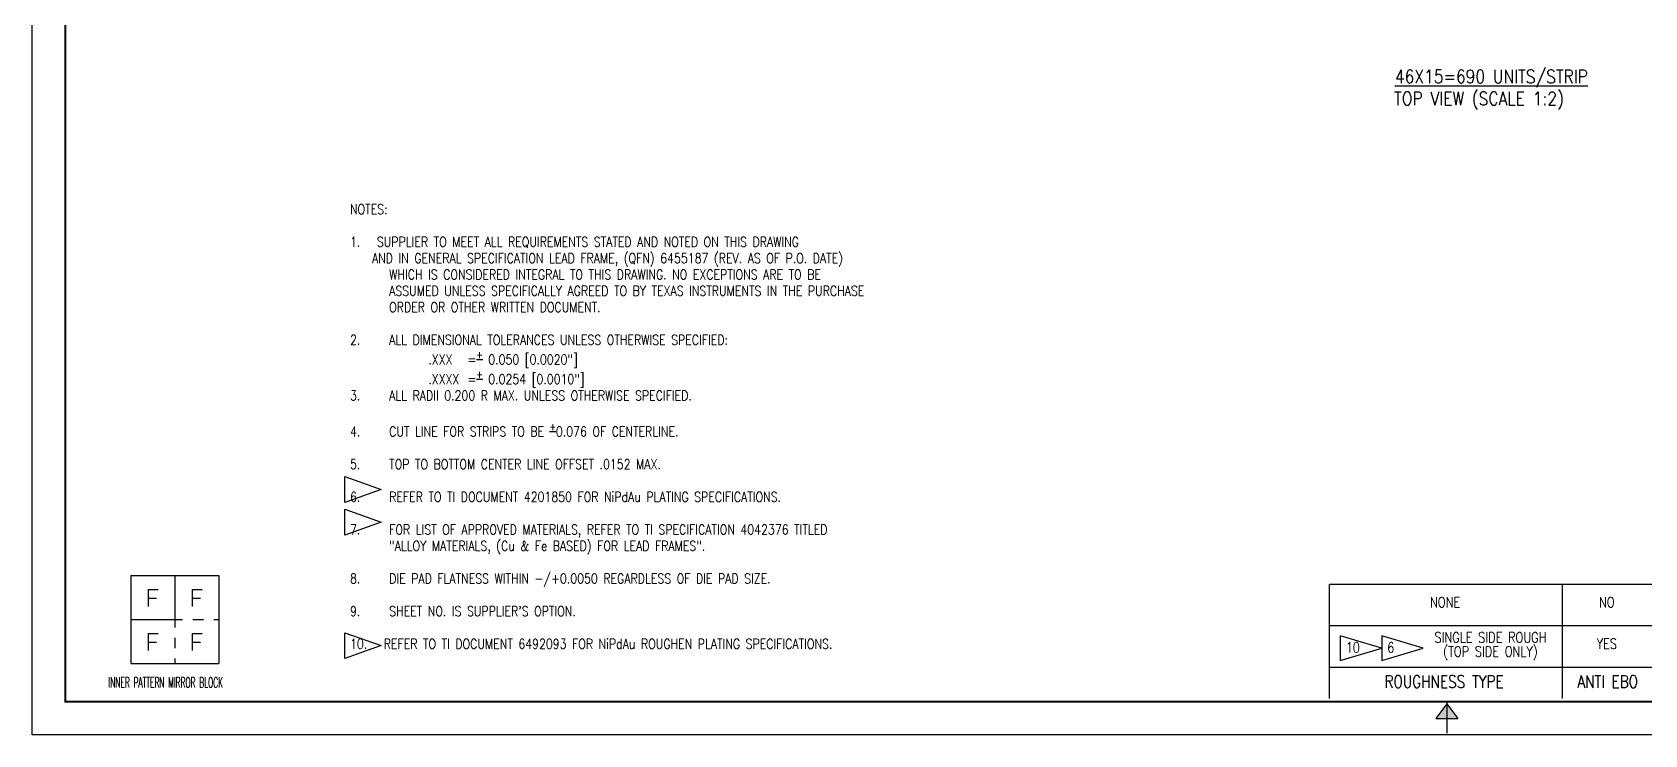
# Model space of a CAD drawing. Extents: x 0 to 864, y 0 to 559.
# Drawn here: x 0 to 493.7, y 0 to 215.1 of the extents above; entities that cross this region are included whole.
import ezdxf
from ezdxf.enums import TextEntityAlignment as Align

# ---------------------------------------------------------------- set-up
doc = ezdxf.new("R2010")
doc.units = 0
doc.header["$LTSCALE"] = 12.7
doc.header["$MEASUREMENT"] = 0
doc.linetypes.add('CENTER', pattern=[2, 1.25, -0.25, 0.25, -0.25])
for name, color, linetype in [('FORMAT-FINAL', 7, 'CONTINUOUS'), ('SH-01_CENTER', 2, 'CENTER'), ('SH-01_DIM', 4, 'CONTINUOUS'), ('SH-01_NOTES', 3, 'CONTINUOUS'), ('SH-01_OBJECT', 7, 'CONTINUOUS')]:
    doc.layers.add(name, color=color, linetype=linetype)
doc.styles.add('SIMPLEX', font='SIMPLEX')
doc.styles.get("Standard").update_dxf_attribs({"font": 'simplex.shx', "width": 0.82})

# ---------------------------------------------------------------- blocks, each defined once
blk = doc.blocks.new('D-FORMAL')
at = {"layer": 'FORMAT-FINAL', "color": 9, "linetype": 'Continuous'}
for p, q in [((0, 0), (0, 21.998)), ((17.05, 0.4), (17.05, 0.02)), ((34, 0), (0, 0))]:
    blk.add_line(p, q, dxfattribs=at)
at = {"layer": 'FORMAT-FINAL', "color": 7, "linetype": 'Continuous'}
for p, q in [((17.05, 0.371), (16.92, 0.194)), ((17.05, 0.371), (17.186, 0.194)), ((16.92, 0.194), (17.186, 0.194))]:
    blk.add_line(p, q, dxfattribs=at)
at = {"layer": 'FORMAT-FINAL', "color": 7, "const_width": 0.025}
blk.add_lwpolyline([(0.4, 0.4), (0.4, 21.598), (33.6, 21.598), (33.6, 0.4)], close=True, dxfattribs=at)
at = {"layer": 'FORMAT-FINAL', "color": 7, "linetype": 'Continuous'}
blk.add_solid([(16.92, 0.194), (17.186, 0.194), (17.05, 0.371)], dxfattribs=at)

msp = doc.modelspace()

# ---------------------------------------------------------------- linework, layer by layer
at = {"layer": 'SH-01_CENTER'}
for p, q in [((43.63763, 48.73486), (43.63763, 21.78489)), ((30.16266, 35.25986), (57.11261, 35.25986))]:
    msp.add_line(p, q, dxfattribs=at)
at = {"layer": 'SH-01_DIM'}
for p, q in [((35.491, 44.42884), (38.58756, 44.42884)), ((35.491, 44.42884), (35.491, 39.26788)), ((35.491, 41.84837), (38.07144, 41.84837)), ((48.96597, 44.42884), (52.06253, 44.42884)), ((48.96597, 44.42884), (48.96597, 39.26788)), ((48.96597, 41.84837), (51.54642, 41.84837)), ((35.491, 30.95385), (38.58756, 30.95385)), ((35.491, 30.95385), (35.491, 25.79289)), ((48.96597, 30.95385), (52.06253, 30.95385)), ((48.96597, 30.95385), (48.96597, 25.79289)), ((35.491, 28.37338), (38.07144, 28.37338)), ((48.96597, 28.37338), (51.54642, 28.37338))]:
    msp.add_line(p, q, dxfattribs=at)
at = {"layer": 'SH-01_NOTES', "ltscale": 0.05}
for p, q in [((95.74198, 71.14505), (95.74196, 79.08255)), ((95.74196, 79.08255), (106.85532, 75.11411)), ((106.85532, 75.11411), (95.74198, 71.14505)), ((95.74198, 61.08972), (95.74196, 69.02722)), ((95.74196, 69.02722), (106.85532, 65.05877)), ((106.85532, 65.05877), (95.74198, 61.08972)), ((95.74198, 23.31011), (95.74196, 31.24761)), ((95.74196, 31.24761), (106.85532, 27.27916)), ((106.85532, 27.27916), (95.74198, 23.31011))]:
    msp.add_line(p, q, dxfattribs=at)
at = {"layer": 'SH-01_NOTES'}
for points in [[(400.49288, 22.68374), (413.19288, 26.49374), (400.49288, 30.30374)], [(413.19288, 22.68374), (425.89288, 26.49374), (413.19288, 30.30374)]]:
    msp.add_lwpolyline(points, close=True, dxfattribs=at)
at = {"layer": 'SH-01_OBJECT'}
for p, q in [((30.16266, 48.73486), (30.16266, 21.78489)), ((30.16266, 48.73486), (57.11261, 48.73486)), ((57.11261, 48.73486), (57.11261, 21.78489)), ((397.20412, 11.11447), (397.20412, 46.03947)), ((712.47, 46.03947), (397.20412, 46.03947)), ((712.47, 46.03947), (397.20412, 46.03947)), ((468.53234, 11.11447), (468.53234, 46.03947)), ((712.47, 33.33947), (397.20412, 33.33947)), ((712.47, 33.33947), (397.20412, 33.33947)), ((30.16266, 21.78489), (57.11261, 21.78489)), ((712.47, 20.63947), (397.20412, 20.63947))]:
    msp.add_line(p, q, dxfattribs=at)

# ---------------------------------------------------------------- block references
at = {"layer": 'FORMAT-FINAL', "linetype": 'Continuous', "xscale": 25.4, "yscale": 25.4, "zscale": 25.4}
msp.add_blockref('D-FORMAL', (0, 0), dxfattribs=at)
msp.add_blockref('D-FORMAL', (0, 0), dxfattribs=at)

# ---------------------------------------------------------------- texts
at = {"layer": 'SH-01_NOTES'}
for s, height, width, p in [('%%U46X15=690 UNITS/STRIP', 4.0499992, 0.854839, (417.23972, 199.51707)), ('TOP VIEW (SCALE 1:2)', 4.0499992, 0.858238, (416.94258, 192.76707)), ('INNER PATTERN MIRROR BLOCK', 3.1999998, 0.520209, (23.301, 14.41844))]:
    msp.add_text(s, height=height, dxfattribs=dict(at, width=width)).set_placement(p)
at = {"layer": 'SH-01_NOTES', "style": 'SIMPLEX', "width": 0.8}
for s, p in [('NONE', (432.60575, 40.57877)), ('NO', (482.12345, 40.57877)), ('SINGLE SIDE ROUGH', (446.48195, 29.81799)), ('(TOP SIDE ONLY)', (446.48195, 25.24693)), ('YES', (482.12345, 27.87877))]:
    msp.add_text(s, height=3.175, dxfattribs=at).set_placement(p, align=Align.MIDDLE)
for s, p in [('10', (402.17199, 25.13302)), ('6', (414.87199, 25.13302))]:
    msp.add_text(s, height=3.175, dxfattribs=at).set_placement(p)
for s, p in [('ROUGHNESS TYPE', (432.26433, 14.37627)), ('ANTI EBO', (482.38617, 14.37627))]:
    msp.add_text(s, height=3.81, dxfattribs=at).set_placement(p, align=Align.CENTER)
at = {"layer": 'SH-01_NOTES', "ltscale": 0.05, "insert": (97.2799, 162.41829), "char_height": 3, "width": 233.3408754, "attachment_point": 1}
msp.add_mtext('\\A1;NOTES:\\P\\P1.   SUPPLIER TO MEET ALL REQUIREMENTS STATED AND NOTED ON THIS DRAWING \\P    AND IN GENERAL SPECIFICATION LEAD FRAME, (QFN) 6455187 (REV. AS OF P.O. DATE)\\P^IWHICH IS CONSIDERED INTEGRAL TO THIS DRAWING. NO EXCEPTIONS ARE TO BE\\P^IASSUMED UNLESS SPECIFICALLY AGREED TO BY TEXAS INSTRUMENTS IN THE PURCHASE\\P^IORDER OR OTHER WRITTEN DOCUMENT.\\P\\P2.^IALL DIMENSIONAL TOLERANCES UNLESS OTHERWISE SPECIFIED:\\P^I^I.XXX^I={\\H0.7x;\\S+/;\\H1.4286x; 0.050 [0.0020"]\\P^I^I.XXXX^I=\\H0.7x;\\S+/;\\H1.4286x; 0.0254 [0.0010"]\\P}3.^IALL RADII 0.200 R MAX. UNLESS OTHERWISE SPECIFIED.\\P\\P4.^ICUT LINE FOR STRIPS TO BE {\\H0.7x;\\S+/;}0.076 OF CENTERLINE.\\P\\P5.^ITOP TO BOTTOM CENTER LINE OFFSET .0152 MAX.\\P\\P6. ^IREFER TO TI DOCUMENT 4201850 FOR NiPdAu PLATING SPECIFICATIONS.\\P\\P7.^IFOR LIST OF APPROVED MATERIALS, REFER TO TI SPECIFICATION 4042376 TITLED\\P^I"ALLOY MATERIALS, (Cu & Fe BASED) FOR LEAD FRAMES".\\P\\P8.^IDIE PAD FLATNESS WITHIN -/+0.0050 REGARDLESS OF DIE PAD SIZE.\\P\\P9.^ISHEET NO. IS SUPPLIER\'S OPTION.\\P\\P10.   REFER TO TI DOCUMENT 6492093 FOR NiPdAu ROUGHEN PLATING SPECIFICATIONS. ', dxfattribs=at)

doc.saveas('drawing.dxf')
